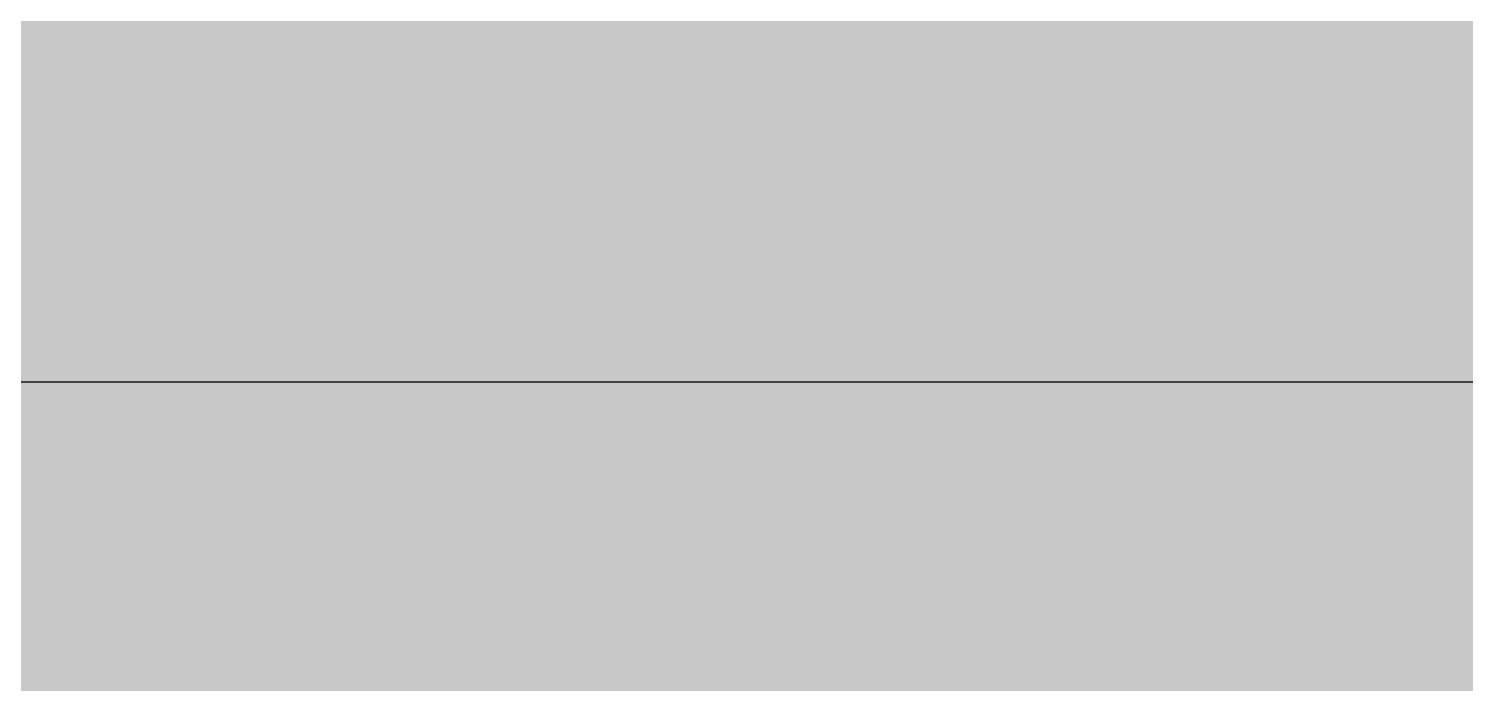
# Model space of a CAD drawing. Header units: inches. Extents: x -11 to 5433, y -4 to 5447.
# Drawn here: x 10.861 to 11.938, y 28.544 to 29.035 of the extents above; entities that cross this region are included whole.
import ezdxf

# ---------------------------------------------------------------- set-up
doc = ezdxf.new("R2010")
doc.units = ezdxf.units.IN
for name, color, linetype in [('Bottom Layer', 5, 'Continuous'), ('Top Layer', 1, 'Continuous'), ('Top Paste', 8, 'Continuous'), ('Top Solder', 216, 'Continuous')]:
    doc.layers.add(name, color=color, linetype=linetype)

# ---------------------------------------------------------------- blocks, each defined once
blk = doc.blocks.new('QTH_030_01_L_D_A_K_TR_157')
at = {"layer": 'Top Layer'}
blk.add_hatch(color=1, dxfattribs=at).paths.add_polyline_path([(0.8249996199999998, 0.32000063), (5.52500038, 0.32000063), (5.52500038, -0.32000063), (0.8249996199999998, -0.32000063)])
at = {"layer": 'Top Paste'}
blk.add_hatch(color=8, dxfattribs=at).paths.add_polyline_path([(0.8249996199999998, 0.32000063), (5.52500038, 0.32000063), (5.52500038, -0.32000063), (0.8249996199999998, -0.32000063)])
at = {"layer": 'Top Solder'}
blk.add_hatch(color=216, dxfattribs=at).paths.add_polyline_path([(0.7233996199999999, 0.42160063), (5.62660038, 0.42160063), (5.62660038, -0.42160063), (0.7233996199999999, -0.42160063)])

msp = doc.modelspace()

# ---------------------------------------------------------------- linework, layer by layer
at = {"layer": 'Bottom Layer'}
msp.add_line((14.7096099, 28.76982308), (10.13555758, 28.76982308), dxfattribs=at)
msp.add_lwpolyline([(10.13555758, 28.53674506, 0.2032, 0.2032, 0), (14.88192604, 28.53674506, 0.2032, 0.2032, 0)], format="xyseb", dxfattribs=at)

# ---------------------------------------------------------------- block references
at = {"rotation": 180}
msp.add_blockref('QTH_030_01_L_D_A_K_TR_157', (15.3105993, 28.85674696), dxfattribs=at)

doc.saveas('drawing.dxf')
